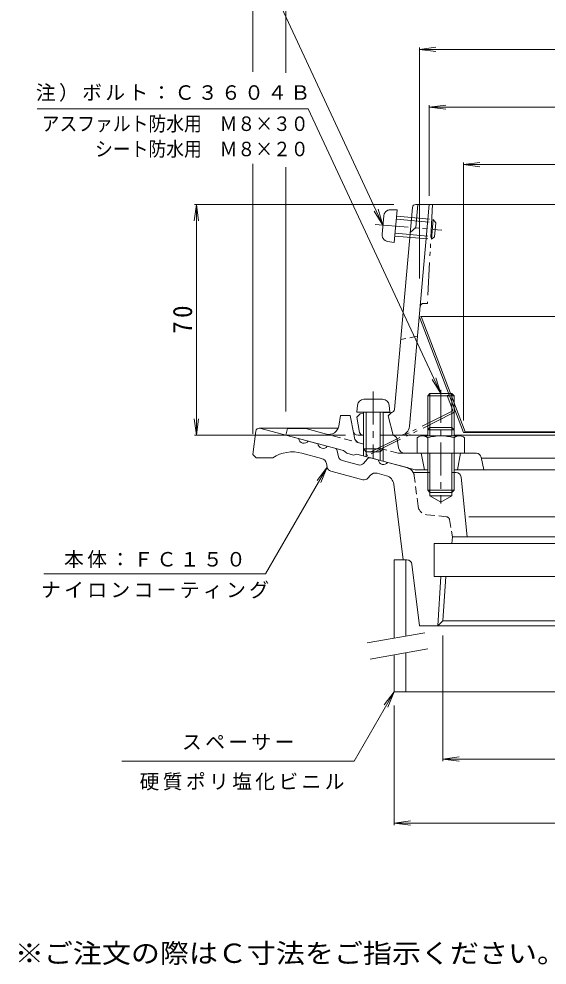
# Model space of a CAD drawing. Units: millimetres, scale not verified. Extents: x -193 to 149, y -231 to 274.
# Drawn here: x -192.3 to -32, y -181.6 to 105.4 of the extents above; entities that cross this region are included whole.
import ezdxf
from ezdxf.enums import TextEntityAlignment as Align

# ---------------------------------------------------------------- set-up
doc = ezdxf.new("R2010")
doc.units = ezdxf.units.MM
doc.header["$LTSCALE"] = 2
for name, pattern in [('CHAIN1', [8, 5, -1, 1, -1]), ('DASHED1', [1.8, 1.2, -0.6]), ('DOUBLE_CHAIN1', [8.8, 5, -1, 0.6, -0.6, 0.6, -1])]:
    doc.linetypes.add(name, pattern=pattern)
for name, color, linetype, lineweight in [('0-0_通り芯', 3, 'Continuous', 9), ('0-1_ピット', 2, 'Continuous', 9), ('0-2_本体（蓋）', 6, 'Continuous', 5), ('0-3_受枠', 4, 'Continuous', 9), ('0-4_寸法', 7, 'Continuous', 9), ('0-5_文字', 7, 'Continuous', 9), ('0-6', 2, 'Continuous', 9), ('0-A', 4, 'Continuous', 9)]:
    doc.layers.add(name, color=color, linetype=linetype, lineweight=lineweight)
doc.layers.add('F-5_F-5ﾚｲﾔ', color=2, linetype='Continuous')
doc.styles.add('ＭＳ ゴシック', font='')
doc.styles.get('ＭＳ ゴシック').set_extended_font_data('MS Gothic')

msp = doc.modelspace()

# ---------------------------------------------------------------- linework, layer by layer
at = {"layer": '0-0_通り芯'}
for p, q in [((-120.369, -19.598), (-121.259, -26.722)), ((-119.376, -18.722), (-95.423, -18.722)), ((-119.259, -18.722), (-107.403, -21.899)), ((-104.506, -22.675), (-101.608, -23.452)), ((-96.409, -24.845), (-98.71, -24.228)), ((-95.688, -25.61), (-95.326, -27.382)), ((-120.259, -27.722), (-121.259, -26.722)), ((-120.259, -27.722), (-115.259, -27.722)), ((-100.429, -27.908), (-106.4, -26.309)), ((-94.244, -28.53), (-89.274, -29.862)), ((-86.563, -28.055), (-87.763, -29.409)), ((-83.255, -28.369), (-85.556, -27.753)), ((-98.749, -30.606), (-98.988, -29.439)), ((-74.514, -30.711), (-80.357, -29.146)), ((-97.239, -31.869), (-97.667, -31.754)), ((-97.239, -31.869), (-87.921, -34.366)), ((-86.41, -33.912), (-85.62, -33.021)), ((-80.76, -33.179), (-83.606, -32.416)), ((-67.583, -32.222), (-72.631, -32.222)), ((-59.613, -32.222), (-60.936, -32.222)), ((-58.121, -33.569), (-56.259, -51.722)), ((-78.559, -35.711), (-75.734, -58.722)), ((-67.583, -39.222), (-67.583, -38.222)), ((-67.583, -39.222), (-60.936, -39.222)), ((-67.583, -39.222), (-64.259, -41.141)), ((-60.936, -39.222), (-64.259, -41.141)), ((-60.936, -38.222), (-60.936, -39.222)), ((18.266, -45.634), (-55.785, -45.634)), ((-66.259, -53.722), (-66.259, -63.722)), ((-66.259, -53.722), (23.741, -53.722)), ((-60.907, -53.722), (-60.759, -51.722)), ((-60.759, -51.722), (18.241, -51.722)), ((-73.053, -60.039), (-70.759, -78.722)), ((23.741, -63.722), (-66.259, -63.722)), ((-65.201, -78.722), (-64.264, -63.722)), ((-63.623, -77.144), (-62.785, -63.722)), ((-65.201, -78.722), (-63.623, -77.144)), ((-63.623, -77.144), (21.105, -77.144)), ((-70.759, -78.722), (28.241, -78.722))]:
    msp.add_line(p, q, dxfattribs=at)
at = {"layer": '0-0_通り芯', "linetype": 'DASHED1'}
for p, q in [((-71.193, -42.364), (-72.313, -33.244)), ((-62.512, -45.64), (-68.542, -44.98)), ((-61.635, -46.469), (-60.759, -51.722))]:
    msp.add_line(p, q, dxfattribs=at)
at = {"layer": '0-0_通り芯'}
for centre, radius, start, end in [((-119.376, -19.722), 1, 90, 172.87573), ((-105.793, -21.683), 1.625, 187.618, 322.3797), ((-99.997, -23.236), 1.625, 187.62059, 322.37891), ((-96.668, -25.81), 1, 11.56642, 75.00078), ((-109.247, -36.934), 11, 75.00012, 123.12903), ((-100.947, -29.84), 2, 11.56621, 75.0005), ((-93.856, -27.081), 1.5, 191.5649, 254.99991), ((-85.815, -28.719), 1, 75.00023, 138.43498), ((-81.645, -28.154), 1.625, 187.62059, 322.37891), ((-97.279, -30.305), 1.5, 191.56461, 254.99991), ((-88.886, -28.413), 1.5, 254.99991, 318.43558), ((-75.291, -33.609), 3, 27.53992, 74.99991), ((-87.533, -32.917), 1.5, 255.00128, 318.43651), ((-84.124, -34.348), 2, 74.99948, 138.43507), ((-81.537, -36.077), 3, 7.00008, 74.99973), ((-59.613, -33.722), 1.5, 5.85689, 90), ((-74.542, -60.222), 1.5, 7.00034, 90)]:
    msp.add_arc(centre, radius, start, end, dxfattribs=at)
at = {"layer": '0-0_通り芯', "linetype": 'DASHED1'}
for centre, radius, start, end in [((-75.291, -33.609), 3, 6.99973, 27.53992), ((-68.216, -41.998), 3, 187.00043, 263.75961), ((-62.621, -46.634), 1, 9.46268, 83.75891)]:
    msp.add_arc(centre, radius, start, end, dxfattribs=at)
at = {"layer": '0-1_ピット', "color": 4}
for p, q in [((-67.583, -8.222), (-68.259, -8.898)), ((-67.583, -8.222), (-60.936, -8.222)), ((-67.583, -8.222), (-67.583, -21.066)), ((-60.936, -8.222), (-60.936, -21.066)), ((-68.259, -8.898), (-68.259, -21.066)), ((-60.259, -8.898), (-60.259, -21.066)), ((-71.449, -21.676), (-71.449, -26.366)), ((-58.664, -21.066), (-69.854, -21.066)), ((-68.259, -21.676), (-68.259, -37.545)), ((-60.259, -21.676), (-60.259, -37.545)), ((-57.069, -21.676), (-57.069, -26.366)), ((-71.759, -26.366), (-56.759, -26.366)), ((-67.583, -26.366), (-67.583, -38.222)), ((-60.936, -26.366), (-60.936, -38.222))]:
    msp.add_line(p, q, dxfattribs=at)
at = {"layer": '0-1_ピット', "color": 4, "linetype": 'CHAIN1'}
msp.add_line((-64.259, -7.098), (-64.259, -41.615), dxfattribs=at)
at = {"layer": '0-1_ピット'}
for p, q in [((-95.252, -18.085), (-94.759, -14.866)), ((-91.759, -14.866), (-94.759, -14.866)), ((-91.759, -14.866), (-90.692, -20.557)), ((-111.259, -20.866), (-110.759, -18.866)), ((-105.2, -18.866), (-110.759, -18.866)), ((-98.994, -20.529), (-105.2, -18.866)), ((-87.759, -20.866), (-89.39, -20.866)), ((-82.629, -20.866), (-79.016, -20.866)), ((-77.539, -22.103), (-77.074, -24.716)), ((-87.759, -25.008), (-87.759, -27.162)), ((-81.759, -25.008), (-81.759, -28.77)), ((-90.759, -26.876), (-89.759, -26.626)), ((-72.072, -31.366), (-89.759, -26.626)), ((-86.889, -25.878), (-86.889, -27.395)), ((-82.629, -25.878), (-82.629, -28.537)), ((-53.489, -26.366), (-75.105, -26.366)), ((-70.259, -26.366), (-69.259, -31.366)), ((-58.259, -26.366), (-59.259, -31.366)), ((-52.018, -27.571), (-51.259, -31.366)), ((-51.959, -27.866), (29.093, -27.866)), ((-68.259, -31.366), (-72.072, -31.366)), ((-60.259, -31.366), (29.554, -31.366))]:
    msp.add_line(p, q, dxfattribs=at)
at = {"layer": '0-1_ピット', "color": 4, "linetype": 'DOUBLE_CHAIN1'}
for q in [(-68.259, -19.251), (-60.936, -18.575)]:
    msp.add_line((-67.583, -18.575), q, dxfattribs=at)
at = {"layer": '0-1_ピット', "linetype": 'DASHED1'}
for p, q in [((-87.759, -23.539), (-98.994, -20.529)), ((-90.692, -20.557), (-90.491, -21.632)), ((-77.21, -26.366), (-81.759, -25.147)), ((-75.105, -26.366), (-77.21, -26.366))]:
    msp.add_line(p, q, dxfattribs=at)
at = {"layer": '0-1_ピット', "color": 4}
msp.add_lwpolyline([(-68.259, -8.898), (-60.259, -8.898), (-60.936, -8.222)], dxfattribs=at)
at = {"layer": '0-1_ピット', "color": 4, "linetype": 'DOUBLE_CHAIN1'}
msp.add_lwpolyline([(-68.259, -19.251), (-60.259, -19.251), (-60.936, -18.575)], dxfattribs=at)
at = {"layer": '0-1_ピット'}
msp.add_lwpolyline([(-90.759, -26.876), (-92.759, -26.34), (-93.759, -25.555), (-111.259, -20.866)], dxfattribs=at)
at = {"layer": '0-1_ピット', "color": 4}
msp.add_lwpolyline([(-60.259, -37.545), (-68.259, -37.545), (-67.583, -38.222), (-60.936, -38.222)], close=True, dxfattribs=at)
at = {"layer": '0-1_ピット'}
for centre, radius, start, end in [((-98.217, -17.631), 3, 254.99973, 351.29286), ((-89.39, -19.366), 1.5, 190.61617, 270), ((-79.016, -22.366), 1.5, 10.08838, 90), ((-75.105, -24.366), 2, 190.08838, 270), ((-53.489, -27.866), 1.5, 11.31021, 90)]:
    msp.add_arc(centre, radius, start, end, dxfattribs=at)
at = {"layer": '0-1_ピット', "linetype": 'DASHED1'}
msp.add_arc((-88.525, -21.263), 2, 190.61488, 255.0005, dxfattribs=at)
at = {"layer": '0-1_ピット', "color": 4}
for centre, radius, start, end in [((-69.854, -23.456), 2.39, 48.13611, 131.86389), ((-64.259, -34.484), 13.418, 72.6564, 107.3436), ((-58.664, -23.456), 2.39, 48.13611, 131.86389)]:
    msp.add_arc(centre, radius, start, end, dxfattribs=at)
at = {"layer": '0-2_本体（蓋）'}
for p, q in [((-73.735, -18.131), (-67.759, 49.134)), ((-71.864, 49.134), (29.346, 49.134)), ((-72.86, 48.223), (-78.302, -13.034)), ((-88.759, -14.366), (-87.759, -14.321)), ((-81.759, -14.056), (-79.254, -13.945)), ((-79.259, -13.945), (-80.259, -14.945)), ((-80.259, -14.945), (-78.759, -20.866)), ((-68.259, -20.866), (-79.016, -20.866)), ((36.498, -20.866), (-60.259, -20.866))]:
    msp.add_line(p, q, dxfattribs=at)
at = {"layer": '0-2_本体（蓋）', "linetype": 'DOUBLE_CHAIN1'}
for p in [(-66.759, 49.134), (-69.509, 19.134)]:
    msp.add_line(p, (-68.331, 19.134), dxfattribs=at)
at = {"layer": '0-2_本体（蓋）', "linetype": 'DASHED1'}
msp.add_line((-71.313, 9.134), (-76.421, 8.134), dxfattribs=at)
at = {"layer": '0-2_本体（蓋）'}
for points in [[(-71.273, 49.134), (-71.895, 42.135), (-73.534, 40.634)], [(-88.908, -20.044), (-89.759, -15.366), (-88.759, -14.366)]]:
    msp.add_lwpolyline(points, dxfattribs=at)
for centre, radius, start, end in [((-71.864, 48.134), 1, 90, 174.92212), ((-79.298, -12.946), 1, 272.53426, 354.92352), ((-87.925, -19.866), 1, 190.3056, 270), ((-76.723, -17.866), 3, 270, 354.92264)]:
    msp.add_arc(centre, radius, start, end, dxfattribs=at)
at = {"layer": '0-2_本体（蓋）', "linetype": 'DOUBLE_CHAIN1'}
msp.add_arc((-69.509, 18.134), 1, 90, 174.92256, dxfattribs=at)
at = {"layer": '0-3_受枠'}
for p, q in [((-78.418, -58.722), (-78.418, -82.44)), ((-74.542, -58.722), (-78.418, -58.722)), ((-74.918, -58.722), (-74.918, -81.822)), ((-78.418, -87.517), (-78.418, -98.722)), ((-74.918, -86.9), (-74.918, -98.722)), ((-78.418, -98.722), (35.582, -98.722))]:
    msp.add_line(p, q, dxfattribs=at)
at = {"layer": '0-3_受枠', "color": 7}
for p, q in [((-69.086, -80.794), (-86.583, -83.879)), ((-68.218, -85.718), (-85.715, -88.803))]:
    msp.add_line(p, q, dxfattribs=at)
at = {"layer": '0-4_寸法'}
for p, q in [((-121.259, 129.798), (-121.259, 89.341)), ((-111.259, 113.303), (-111.259, 89.059)), ((-70.759, 96.154), (-65.802, 96.807)), ((-70.759, 96.754), (-70.759, 26.684)), ((-70.759, 96.154), (28.241, 96.154)), ((-70.759, 96.154), (-65.802, 95.502)), ((-67.759, 78.643), (-62.802, 79.296)), ((-67.759, 79.243), (-67.759, 51.704)), ((-67.759, 78.643), (25.241, 78.643)), ((-67.759, 78.643), (-62.802, 77.991)), ((-121.259, 61.416), (-121.259, -20.454)), ((-111.259, 60.464), (-111.259, -13.631)), ((-57.426, 61.239), (-52.469, 61.892)), ((-57.426, 61.839), (-57.426, -16.405)), ((-57.426, 61.239), (14.908, 61.239)), ((-57.426, 61.239), (-52.469, 60.586)), ((-138.427, 49.134), (-139.08, 44.177)), ((-139.027, 49.134), (-78.54, 49.134)), ((-138.427, -20.866), (-138.427, 49.134)), ((-138.427, 49.134), (-137.775, 44.177)), ((-138.427, -20.866), (-139.08, -15.908)), ((-138.427, -20.866), (-137.775, -15.908)), ((-139.027, -20.866), (-93.162, -20.866)), ((-63.623, -119.733), (-63.623, -81.672)), ((-78.418, -139.132), (-78.418, -102.855)), ((-63.623, -119.133), (-58.666, -118.48)), ((-63.623, -119.133), (21.105, -119.133)), ((-63.623, -119.133), (-58.666, -119.785)), ((-78.418, -138.532), (-73.461, -137.879)), ((-78.418, -138.532), (35.582, -138.532)), ((-78.418, -138.532), (-73.461, -139.185))]:
    msp.add_line(p, q, dxfattribs=at)
at = {"layer": '0-5_文字'}
for p, q in [((-81.819, 42.888), (-126.155, 137.966)), ((-104.541, 78.164), (-186.721, 78.164)), ((-64.259, -8.222), (-104.541, 78.164)), ((-81.819, 42.888), (-84.505, 47.105)), ((-81.819, 42.888), (-83.322, 47.656)), ((-64.259, -8.222), (-66.946, -4.005)), ((-64.259, -8.222), (-65.763, -3.453)), ((-98.749, -30.606), (-117.415, -62.937)), ((-98.749, -30.606), (-101.793, -34.573)), ((-98.749, -30.606), (-100.662, -35.226)), ((-117.415, -62.937), (-184.742, -62.937)), ((-78.418, -98.722), (-90.542, -119.722)), ((-78.418, -98.722), (-81.462, -102.689)), ((-78.418, -98.722), (-80.331, -103.341)), ((-90.542, -119.722), (-161.023, -119.722))]:
    msp.add_line(p, q, dxfattribs=at)
at = {"layer": '0-6'}
for p, q in [((-70.198, 15.134), (-70.759, 14.921)), ((-57.426, -20.079), (-70.759, 14.921)), ((-70.198, 15.134), (27.68, 15.134)), ((-56.865, -19.865), (-70.198, 15.134)), ((-56.865, -19.865), (-57.426, -20.079)), ((-57.426, -20.079), (14.908, -20.079)), ((14.347, -19.865), (-56.865, -19.865))]:
    msp.add_line(p, q, dxfattribs=at)
at = {"layer": '0-6', "linetype": 'DOUBLE_CHAIN1'}
for p, q in [((-62.358, -8.816), (-61.798, -8.603)), ((-60.74, -13.065), (-62.358, -8.816)), ((-60.984, -13.691), (-86.776, -26.542)), ((-60.716, -14.228), (-86.509, -27.079)), ((-86.509, -27.079), (-86.776, -26.542))]:
    msp.add_line(p, q, dxfattribs=at)
for radius in [0.5, 1.1]:
    msp.add_arc((-61.207, -13.243), radius, 296.48569, 20.85361, dxfattribs=at)
at = {"layer": '0-A', "linetype": 'DOUBLE_CHAIN1'}
for p, q in [((-79.571, 47.524), (-77.488, 47.52)), ((-77.488, 47.52), (-78.38, 37.56)), ((-84.141, 43.096), (-63.939, 41.287)), ((-81.567, 45.702), (-82.071, 40.073)), ((-77.744, 44.661), (-65.792, 43.591)), ((-77.667, 45.528), (-66.581, 44.535)), ((-66.581, 44.535), (-67.116, 38.559)), ((-65.792, 43.591), (-66.581, 44.535)), ((-65.792, 43.591), (-66.172, 39.348)), ((-78.124, 40.418), (-66.172, 39.348)), ((-80.43, 37.926), (-78.38, 37.56)), ((-78.202, 39.552), (-67.116, 38.559)), ((-66.172, 39.348), (-67.116, 38.559))]:
    msp.add_line(p, q, dxfattribs=at)
at = {"layer": '0-A', "linetype": 'CHAIN1'}
msp.add_line((-84.759, -7.646), (-84.759, -27.929), dxfattribs=at)
at = {"layer": '0-A'}
for p, q in [((-81.933, -9.978), (-87.585, -9.978)), ((-89.577, -11.803), (-89.759, -13.878)), ((-79.759, -13.878), (-89.759, -13.878)), ((-87.759, -13.878), (-87.759, -25.008)), ((-86.889, -13.878), (-86.889, -25.878)), ((-82.629, -13.878), (-82.629, -25.878)), ((-81.759, -13.878), (-81.759, -25.008)), ((-79.941, -11.803), (-79.759, -13.878)), ((-86.889, -25.878), (-87.759, -25.008)), ((-81.759, -25.008), (-87.759, -25.008)), ((-82.629, -25.878), (-81.759, -25.008)), ((-82.629, -25.878), (-86.889, -25.878))]:
    msp.add_line(p, q, dxfattribs=at)
at = {"layer": '0-A', "linetype": 'DOUBLE_CHAIN1'}
for centre, start, end in [((-79.575, 45.524), 89.88402, 174.884), ((-80.079, 39.894), 174.884, 259.88399)]:
    msp.add_arc(centre, 2, start, end, dxfattribs=at)
at = {"layer": '0-A'}
for centre, start, end in [((-87.585, -11.978), 90, 174.99998), ((-81.933, -11.978), 5.00002, 90)]:
    msp.add_arc(centre, 2, start, end, dxfattribs=at)

# ---------------------------------------------------------------- texts
at = {"layer": '0-4_寸法', "color": 2, "insert": (-139.627, 9.884), "char_height": 5.865, "attachment_point": 7, "rotation": 90, "style": 'ＭＳ ゴシック'}
msp.add_mtext('\\T1.27;\\W0.95;70', dxfattribs=at)
at = {"layer": '0-5_文字', "color": 6, "style": 'ＭＳ ゴシック', "width": 0.9}
for s, p in [('アスファルト防水用\u3000Ｍ８×３０', (-185.379, 70.104)), ('シート防水用\u3000Ｍ８×２０', (-169.179, 62.434))]:
    msp.add_text(s, height=4.399, dxfattribs=at).set_placement(p, align=Align.BOTTOM_LEFT)
at = {"layer": '0-5_文字', "char_height": 4.399, "attachment_point": 7, "style": 'ＭＳ ゴシック'}
for s, insert in [('\\T1.17;注）ボルト：Ｃ３６０４Ｂ', (-187.129, 80.304)), ('\\T1.17;本体：ＦＣ１５０', (-178.578, -61.189)), ('\\T1.17;ナイロンコーティング', (-185.578, -70.455)), ('\\T1.17;スペーサー', (-142.783, -116.416)), ('\\T1.17;硬質ポリ塩化ビニル', (-155.66, -128.641))]:
    msp.add_mtext(s, dxfattribs=dict(at, insert=insert))
at = {"layer": 'F-5_F-5ﾚｲﾔ', "style": 'ＭＳ ゴシック', "width": 1.1}
msp.add_text('※ご注文の際はＣ寸法をご指示ください。', height=5.865, dxfattribs=at).set_placement((-193.501, -182.713), align=Align.BOTTOM_LEFT)

doc.saveas('drawing.dxf')
